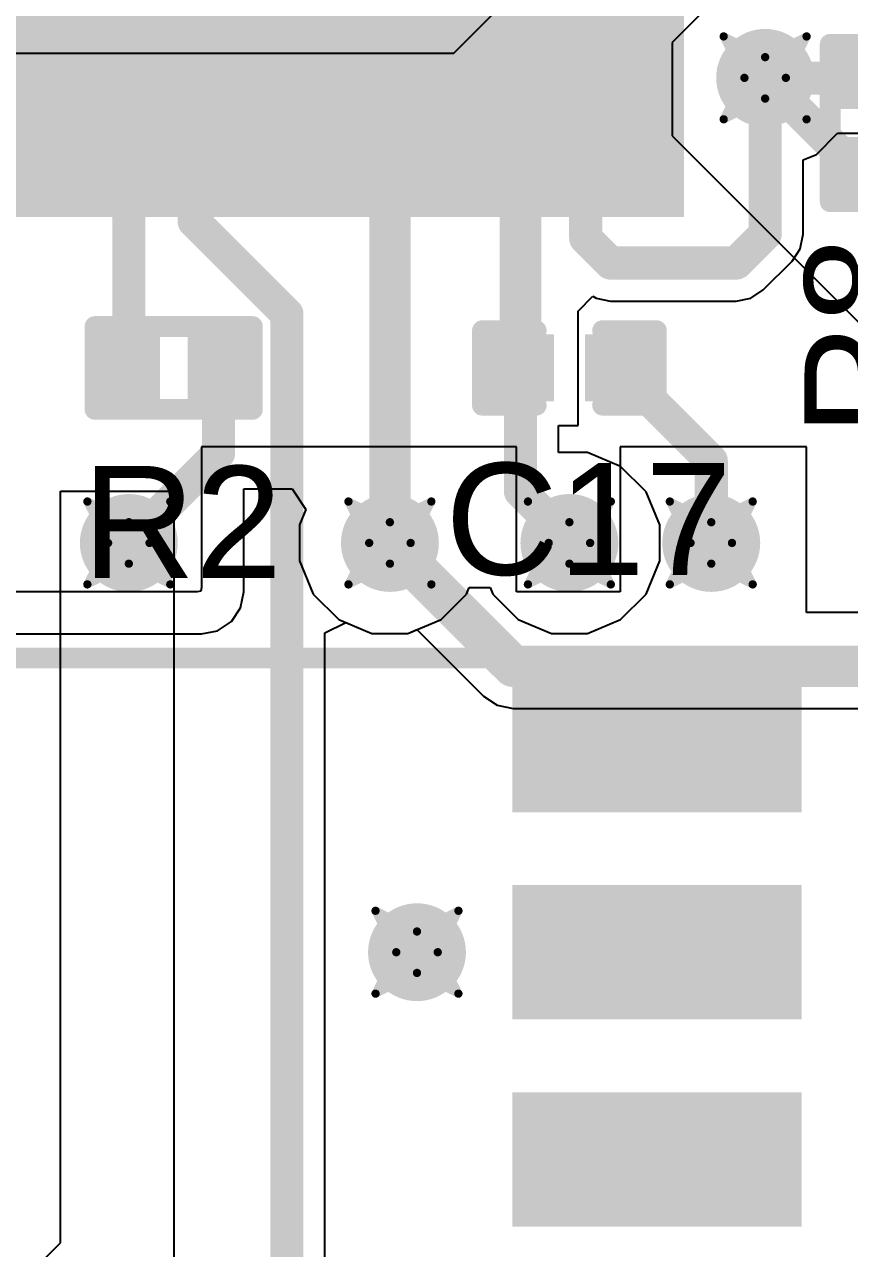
# Model space of a CAD drawing. Header units: inches. Extents: x -6 to 328, y -12 to 81.
# Drawn here: x 17.56 to 22.62, y 1.31 to 8.81 of the extents above; entities that cross this region are included whole.
import ezdxf

# ---------------------------------------------------------------- set-up
doc = ezdxf.new("R2010")
doc.units = ezdxf.units.IN
for name, color, linetype in [('Bottom Layer', 5, 'Continuous'), ('Drill Drawing', 1, 'Continuous'), ('Top Layer', 1, 'Continuous'), ('Top Overlay', 2, 'Continuous'), ('Top Paste', 8, 'Continuous'), ('Top Solder', 216, 'Continuous'), ('Via Holes', 16, 'Continuous')]:
    doc.layers.add(name, color=color, linetype=linetype)
doc.styles.add('Arial', font='', dxfattribs={"height": 0.2})
doc.styles.get('Arial').set_extended_font_data('Arial')

# ---------------------------------------------------------------- blocks, each defined once
blk = doc.blocks.new('CAT24C256WI_GT3_8')
at = {"layer": 'Top Layer'}
for points in [[(-3.485, 2.215), (-1.915, 2.215), (-1.915, 1.595), (-3.485, 1.595)], [(1.915, 2.215), (3.485, 2.215), (3.485, 1.595), (1.915, 1.595)], [(-3.485, 0.945), (-1.915, 0.945), (-1.915, 0.325), (-3.485, 0.325)], [(1.915, 0.945), (3.485, 0.945), (3.485, 0.325), (1.915, 0.325)], [(-3.485, -0.325), (-1.915, -0.325), (-1.915, -0.945), (-3.485, -0.945)], [(1.915, -0.325), (3.485, -0.325), (3.485, -0.945), (1.915, -0.945)], [(-3.485, -1.595), (-1.915, -1.595), (-1.915, -2.215), (-3.485, -2.215)], [(1.915, -1.595), (3.485, -1.595), (3.485, -2.215), (1.915, -2.215)]]:
    blk.add_hatch(color=1, dxfattribs=at).paths.add_polyline_path(points)
at = {"layer": 'Top Paste'}
for points in [[(-3.485, 2.215), (-1.915, 2.215), (-1.915, 1.595), (-3.485, 1.595)], [(1.915, 2.215), (3.485, 2.215), (3.485, 1.595), (1.915, 1.595)], [(-3.485, 0.945), (-1.915, 0.945), (-1.915, 0.325), (-3.485, 0.325)], [(1.915, 0.945), (3.485, 0.945), (3.485, 0.325), (1.915, 0.325)], [(-3.485, -0.325), (-1.915, -0.325), (-1.915, -0.945), (-3.485, -0.945)], [(1.915, -0.325), (3.485, -0.325), (3.485, -0.945), (1.915, -0.945)], [(-3.485, -1.595), (-1.915, -1.595), (-1.915, -2.215), (-3.485, -2.215)], [(1.915, -1.595), (3.485, -1.595), (3.485, -2.215), (1.915, -2.215)]]:
    blk.add_hatch(color=8, dxfattribs=at).paths.add_polyline_path(points)
at = {"layer": 'Top Solder'}
for points in [[(-3.5866, 2.3166), (-1.8134, 2.3166), (-1.8134, 1.4934), (-3.5866, 1.4934)], [(1.8134, 2.3166), (3.5866, 2.3166), (3.5866, 1.4934), (1.8134, 1.4934)], [(-3.5866, 1.0466), (-1.8134, 1.0466), (-1.8134, 0.2234), (-3.5866, 0.2234)], [(1.8134, 1.0466), (3.5866, 1.0466), (3.5866, 0.2234), (1.8134, 0.2234)], [(-3.5866, -0.2234), (-1.8134, -0.2234), (-1.8134, -1.0466), (-3.5866, -1.0466)], [(1.8134, -0.2234), (3.5866, -0.2234), (3.5866, -1.0466), (1.8134, -1.0466)], [(-3.5866, -1.4934), (-1.8134, -1.4934), (-1.8134, -2.3166), (-3.5866, -2.3166)], [(1.8134, -1.4934), (3.5866, -1.4934), (3.5866, -2.3166), (1.8134, -2.3166)]]:
    blk.add_hatch(color=216, dxfattribs=at).paths.add_polyline_path(points)
at = {"layer": 'Top Overlay'}
for points in [[(-2.794, 2.54, 0.2, 0.2, 1), (-2.9972, 2.54, 0.2, 0.2, 1)], [(-3.0472, 2.54, 0.1, 0.1, 1), (-2.9472, 2.54, 0.1, 0.1, 1)], [(-2.844, 2.54, 0.1, 0.1, 1), (-2.744, 2.54, 0.1, 0.1, 1)], [(-1.9114, 2.4384, 0.0635, 0.0635, 1), (-1.8478, 2.4384, 0.0635, 0.0635, 1)], [(1.8224, 2.4384, 0.0635, 0.0635, 1), (1.886, 2.4384, 0.0635, 0.0635, 1)], [(-1.9114, -2.4384, 0.0635, 0.0635, 1), (-1.8478, -2.4384, 0.0635, 0.0635, 1)], [(1.8224, -2.4384, 0.0635, 0.0635, 1), (1.886, -2.4384, 0.0635, 0.0635, 1)]]:
    blk.add_lwpolyline(points, format="xyseb", close=True, dxfattribs=at)
for points in [[(1.8542, 2.4384, 0.127, 0.127, 0), (-1.8796, 2.4384, 0.127, 0.127, 0)], [(1.8542, -2.4384, 0.127, 0.127, 0), (-1.8796, -2.4384, 0.127, 0.127, 0)]]:
    blk.add_lwpolyline(points, format="xyseb", dxfattribs=at)
blk = doc.blocks.new('LAN9255_ZMX019_9')
at = {"layer": 'Top Layer'}
for points in [[(6.95, 6.3), (8.45, 6.3), (8.45, 6.1), (6.95, 6.1)], [(6.95, 5.9), (8.45, 5.9), (8.45, 5.7), (6.95, 5.7)], [(6.95, 5.5), (8.45, 5.5), (8.45, 5.3), (6.95, 5.3)], [(6.95, 5.1), (8.45, 5.1), (8.45, 4.9), (6.95, 4.9)], [(6.95, 4.7), (8.45, 4.7), (8.45, 4.5), (6.95, 4.5)], [(6.95, 4.3), (8.45, 4.3), (8.45, 4.1), (6.95, 4.1)], [(6.95, 3.9), (8.45, 3.9), (8.45, 3.7), (6.95, 3.7)], [(6.95, 3.5), (8.45, 3.5), (8.45, 3.3), (6.95, 3.3)], [(6.95, 3.1), (8.45, 3.1), (8.45, 2.9), (6.95, 2.9)], [(6.95, 2.7), (8.45, 2.7), (8.45, 2.5), (6.95, 2.5)]]:
    blk.add_hatch(color=1, dxfattribs=at).paths.add_polyline_path(points)
at = {"layer": 'Top Paste'}
for points in [[(6.95, 6.3), (8.45, 6.3), (8.45, 6.1), (6.95, 6.1)], [(6.95, 5.9), (8.45, 5.9), (8.45, 5.7), (6.95, 5.7)], [(6.95, 5.5), (8.45, 5.5), (8.45, 5.3), (6.95, 5.3)], [(6.95, 5.1), (8.45, 5.1), (8.45, 4.9), (6.95, 4.9)], [(6.95, 4.7), (8.45, 4.7), (8.45, 4.5), (6.95, 4.5)], [(6.95, 4.3), (8.45, 4.3), (8.45, 4.1), (6.95, 4.1)], [(6.95, 3.9), (8.45, 3.9), (8.45, 3.7), (6.95, 3.7)], [(6.95, 3.5), (8.45, 3.5), (8.45, 3.3), (6.95, 3.3)], [(6.95, 3.1), (8.45, 3.1), (8.45, 2.9), (6.95, 2.9)], [(6.95, 2.7), (8.45, 2.7), (8.45, 2.5), (6.95, 2.5)]]:
    blk.add_hatch(color=8, dxfattribs=at).paths.add_polyline_path(points)
at = {"layer": 'Top Solder'}
for points in [[(6.8484, 6.4016), (8.5516, 6.4016), (8.5516, 5.9984), (6.8484, 5.9984)], [(6.8484, 6.0016), (8.5516, 6.0016), (8.5516, 5.5984), (6.8484, 5.5984)], [(6.8484, 5.6016), (8.5516, 5.6016), (8.5516, 5.1984), (6.8484, 5.1984)], [(6.8484, 5.2016), (8.5516, 5.2016), (8.5516, 4.7984), (6.8484, 4.7984)], [(6.8484, 4.8016), (8.5516, 4.8016), (8.5516, 4.3984), (6.8484, 4.3984)], [(6.8484, 4.4016), (8.5516, 4.4016), (8.5516, 3.9984), (6.8484, 3.9984)], [(6.8484, 4.0016), (8.5516, 4.0016), (8.5516, 3.5984), (6.8484, 3.5984)], [(6.8484, 3.6016), (8.5516, 3.6016), (8.5516, 3.1984), (6.8484, 3.1984)], [(6.8484, 3.2016), (8.5516, 3.2016), (8.5516, 2.7984), (6.8484, 2.7984)], [(6.8484, 2.8016), (8.5516, 2.8016), (8.5516, 2.3984), (6.8484, 2.3984)], [(6.8484, 2.4016), (8.5516, 2.4016), (8.5516, 1.9984), (6.8484, 1.9984)]]:
    blk.add_hatch(color=216, dxfattribs=at).paths.add_polyline_path(points)
blk = doc.blocks.new('R___0201_25')
at = {"layer": 'Top Layer'}
for points in [[(-0.41, 0.185), (-0.14, 0.185), (-0.14, -0.185), (-0.41, -0.185)], [(0.14, 0.185), (0.41, 0.185), (0.41, -0.185), (0.14, -0.185)]]:
    blk.add_hatch(color=1, dxfattribs=at).paths.add_polyline_path(points)
at = {"layer": 'Top Paste'}
for points in [[(-0.41, 0.185), (-0.14, 0.185), (-0.14, -0.185), (-0.41, -0.185)], [(0.14, 0.185), (0.41, 0.185), (0.41, -0.185), (0.14, -0.185)]]:
    blk.add_hatch(color=8, dxfattribs=at).paths.add_polyline_path(points)
at = {"layer": 'Top Solder'}
for points in [[(-0.465, 0.24), (-0.085, 0.24), (-0.085, -0.24), (-0.465, -0.24)], [(0.085, 0.24), (0.465, 0.24), (0.465, -0.24), (0.085, -0.24)]]:
    blk.add_hatch(color=216, dxfattribs=at).paths.add_polyline_path(points)
at = {"layer": 'Top Overlay'}
for points in [[(0.4826, 0.254, 0.127, 0.127, 0), (-0.4826, 0.254, 0.127, 0.127, 0)], [(-0.4826, -0.254, 0.127, 0.127, 0), (-0.4826, 0.254, 0.127, 0.127, 0)], [(0.4826, -0.254, 0.127, 0.127, 0), (0.4826, 0.254, 0.127, 0.127, 0)], [(0.4826, -0.254, 0.127, 0.127, 0), (-0.4826, -0.254, 0.127, 0.127, 0)]]:
    blk.add_lwpolyline(points, format="xyseb", dxfattribs=at)
for points in [[(-0.5143, 0.254, 0.0635, 0.0635, 1), (-0.4508, 0.254, 0.0635, 0.0635, 1)], [(-0.5143, 0.254, 0.0635, 0.0635, 1), (-0.4508, 0.254, 0.0635, 0.0635, 1)], [(0.4508, 0.254, 0.0635, 0.0635, 1), (0.5143, 0.254, 0.0635, 0.0635, 1)], [(0.4508, 0.254, 0.0635, 0.0635, 1), (0.5143, 0.254, 0.0635, 0.0635, 1)], [(-0.5143, -0.254, 0.0635, 0.0635, 1), (-0.4508, -0.254, 0.0635, 0.0635, 1)], [(-0.5143, -0.254, 0.0635, 0.0635, 1), (-0.4508, -0.254, 0.0635, 0.0635, 1)], [(0.4508, -0.254, 0.0635, 0.0635, 1), (0.5143, -0.254, 0.0635, 0.0635, 1)], [(0.4508, -0.254, 0.0635, 0.0635, 1), (0.5143, -0.254, 0.0635, 0.0635, 1)]]:
    blk.add_lwpolyline(points, format="xyseb", close=True, dxfattribs=at)
blk = doc.blocks.new('R___0201_31')
at = {"layer": 'Top Layer'}
for points in [[(-0.41, 0.185), (-0.14, 0.185), (-0.14, -0.185), (-0.41, -0.185)], [(0.14, 0.185), (0.41, 0.185), (0.41, -0.185), (0.14, -0.185)]]:
    blk.add_hatch(color=1, dxfattribs=at).paths.add_polyline_path(points)
at = {"layer": 'Top Paste'}
for points in [[(-0.41, 0.185), (-0.14, 0.185), (-0.14, -0.185), (-0.41, -0.185)], [(0.14, 0.185), (0.41, 0.185), (0.41, -0.185), (0.14, -0.185)]]:
    blk.add_hatch(color=8, dxfattribs=at).paths.add_polyline_path(points)
at = {"layer": 'Top Solder'}
for points in [[(-0.465, 0.24), (-0.085, 0.24), (-0.085, -0.24), (-0.465, -0.24)], [(0.085, 0.24), (0.465, 0.24), (0.465, -0.24), (0.085, -0.24)]]:
    blk.add_hatch(color=216, dxfattribs=at).paths.add_polyline_path(points)
at = {"layer": 'Top Overlay'}
for points in [[(-0.4826, -0.254, 0.127, 0.127, 0), (-0.4826, 0.254, 0.127, 0.127, 0)], [(-0.4826, 0.254, 0.127, 0.127, 0), (0.4826, 0.254, 0.127, 0.127, 0)], [(0.4826, -0.254, 0.127, 0.127, 0), (0.4826, 0.254, 0.127, 0.127, 0)], [(-0.4826, -0.254, 0.127, 0.127, 0), (0.4826, -0.254, 0.127, 0.127, 0)]]:
    blk.add_lwpolyline(points, format="xyseb", dxfattribs=at)
for points in [[(-0.5143, 0.254, 0.0635, 0.0635, 1), (-0.4508, 0.254, 0.0635, 0.0635, 1)], [(-0.5143, 0.254, 0.0635, 0.0635, 1), (-0.4508, 0.254, 0.0635, 0.0635, 1)], [(0.4508, 0.254, 0.0635, 0.0635, 1), (0.5143, 0.254, 0.0635, 0.0635, 1)], [(0.4508, 0.254, 0.0635, 0.0635, 1), (0.5143, 0.254, 0.0635, 0.0635, 1)], [(-0.5143, -0.254, 0.0635, 0.0635, 1), (-0.4508, -0.254, 0.0635, 0.0635, 1)], [(-0.5143, -0.254, 0.0635, 0.0635, 1), (-0.4508, -0.254, 0.0635, 0.0635, 1)], [(0.4508, -0.254, 0.0635, 0.0635, 1), (0.5143, -0.254, 0.0635, 0.0635, 1)], [(0.4508, -0.254, 0.0635, 0.0635, 1), (0.5143, -0.254, 0.0635, 0.0635, 1)]]:
    blk.add_lwpolyline(points, format="xyseb", close=True, dxfattribs=at)
blk = doc.blocks.new('CAP_0201_65')
at = {"layer": 'Top Layer'}
for points in [[(-0.45, 0.15), (-0.15, 0.15), (-0.15, -0.15), (-0.45, -0.15)], [(0.15, 0.15), (0.45, 0.15), (0.45, -0.15), (0.15, -0.15)]]:
    blk.add_hatch(color=1, dxfattribs=at).paths.add_polyline_path(points)
at = {"layer": 'Top Paste'}
for points in [[(-0.45, 0.15), (-0.15, 0.15), (-0.15, -0.15), (-0.45, -0.15)], [(0.15, 0.15), (0.45, 0.15), (0.45, -0.15), (0.15, -0.15)]]:
    blk.add_hatch(color=8, dxfattribs=at).paths.add_polyline_path(points)
at = {"layer": 'Top Solder'}
for points in [[(-0.505, 0.205), (-0.095, 0.205), (-0.095, -0.205), (-0.505, -0.205)], [(0.095, 0.205), (0.505, 0.205), (0.505, -0.205), (0.095, -0.205)]]:
    blk.add_hatch(color=216, dxfattribs=at).paths.add_polyline_path(points)
at = {"layer": 'Top Overlay'}
for points in [[(-0.5334, 0.2286, 0.127, 0.127, 0), (-0.2032, 0.2286, 0.127, 0.127, 0)], [(-0.5334, -0.2286, 0.127, 0.127, 0), (-0.5334, 0.2286, 0.127, 0.127, 0)], [(0.2032, 0.2286, 0.127, 0.127, 0), (0.5334, 0.2286, 0.127, 0.127, 0)], [(0.5334, -0.2286, 0.127, 0.127, 0), (0.5334, 0.2286, 0.127, 0.127, 0)], [(-0.5334, -0.2286, 0.127, 0.127, 0), (-0.2032, -0.2286, 0.127, 0.127, 0)], [(0.2032, -0.2286, 0.127, 0.127, 0), (0.5334, -0.2286, 0.127, 0.127, 0)]]:
    blk.add_lwpolyline(points, format="xyseb", dxfattribs=at)
for points in [[(-0.5651, 0.2286, 0.0635, 0.0635, 1), (-0.5016, 0.2286, 0.0635, 0.0635, 1)], [(-0.5651, 0.2286, 0.0635, 0.0635, 1), (-0.5016, 0.2286, 0.0635, 0.0635, 1)], [(-0.2349, 0.2286, 0.0635, 0.0635, 1), (-0.1714, 0.2286, 0.0635, 0.0635, 1)], [(0.1714, 0.2286, 0.0635, 0.0635, 1), (0.2349, 0.2286, 0.0635, 0.0635, 1)], [(0.5016, 0.2286, 0.0635, 0.0635, 1), (0.5651, 0.2286, 0.0635, 0.0635, 1)], [(0.5016, 0.2286, 0.0635, 0.0635, 1), (0.5651, 0.2286, 0.0635, 0.0635, 1)], [(-0.5651, -0.2286, 0.0635, 0.0635, 1), (-0.5016, -0.2286, 0.0635, 0.0635, 1)], [(-0.5651, -0.2286, 0.0635, 0.0635, 1), (-0.5016, -0.2286, 0.0635, 0.0635, 1)], [(-0.2349, -0.2286, 0.0635, 0.0635, 1), (-0.1714, -0.2286, 0.0635, 0.0635, 1)], [(0.1714, -0.2286, 0.0635, 0.0635, 1), (0.2349, -0.2286, 0.0635, 0.0635, 1)], [(0.5016, -0.2286, 0.0635, 0.0635, 1), (0.5651, -0.2286, 0.0635, 0.0635, 1)], [(0.5016, -0.2286, 0.0635, 0.0635, 1), (0.5651, -0.2286, 0.0635, 0.0635, 1)]]:
    blk.add_lwpolyline(points, format="xyseb", close=True, dxfattribs=at)

msp = doc.modelspace()

# ---------------------------------------------------------------- hatches: boundary and pattern name
at = {"layer": 'Bottom Layer'}
h = msp.add_hatch(color=5, dxfattribs=at)
edge = h.paths.add_edge_path()
edge.add_arc((22.098, 8.4836), 0.3, 0, 360)
h = msp.add_hatch(color=5, dxfattribs=at)
edge = h.paths.add_edge_path()
edge.add_arc((18.1984, 5.6328), 0.3, 0, 360)
h = msp.add_hatch(color=5, dxfattribs=at)
edge = h.paths.add_edge_path()
edge.add_arc((19.7984, 5.6328), 0.3, 0, 360)
h = msp.add_hatch(color=5, dxfattribs=at)
edge = h.paths.add_edge_path()
edge.add_arc((20.8984, 5.6328), 0.3, 0, 360)
h = msp.add_hatch(color=5, dxfattribs=at)
edge = h.paths.add_edge_path()
edge.add_arc((21.7678, 5.6328), 0.3, 0, 360)
h = msp.add_hatch(color=5, dxfattribs=at)
edge = h.paths.add_edge_path()
edge.add_arc((19.9644, 3.1242), 0.3, 0, 360)
at = {"layer": 'Top Layer'}
h = msp.add_hatch(color=1, dxfattribs=at)
edge = h.paths.add_edge_path()
edge.add_arc((22.098, 8.4836), 0.3, 0, 360)
h = msp.add_hatch(color=1, dxfattribs=at)
edge = h.paths.add_edge_path()
edge.add_arc((18.1984, 5.6328), 0.3, 0, 360)
h = msp.add_hatch(color=1, dxfattribs=at)
edge = h.paths.add_edge_path()
edge.add_arc((19.7984, 5.6328), 0.3, 0, 360)
h = msp.add_hatch(color=1, dxfattribs=at)
edge = h.paths.add_edge_path()
edge.add_arc((20.8984, 5.6328), 0.3, 0, 360)
h = msp.add_hatch(color=1, dxfattribs=at)
edge = h.paths.add_edge_path()
edge.add_arc((21.7678, 5.6328), 0.3, 0, 360)
h = msp.add_hatch(color=1, dxfattribs=at)
edge = h.paths.add_edge_path()
edge.add_arc((19.9644, 3.1242), 0.3, 0, 360)
at = {"layer": 'Via Holes'}
h = msp.add_hatch(color=7, dxfattribs=at)
edge = h.paths.add_edge_path()
edge.add_arc((22.098, 8.4836), 0.15, 0, 360)
h = msp.add_hatch(color=7, dxfattribs=at)
edge = h.paths.add_edge_path()
edge.add_arc((18.1984, 5.6328), 0.15, 0, 360)
h = msp.add_hatch(color=7, dxfattribs=at)
edge = h.paths.add_edge_path()
edge.add_arc((19.7984, 5.6328), 0.15, 0, 360)
h = msp.add_hatch(color=7, dxfattribs=at)
edge = h.paths.add_edge_path()
edge.add_arc((20.8984, 5.6328), 0.15, 0, 360)
h = msp.add_hatch(color=7, dxfattribs=at)
edge = h.paths.add_edge_path()
edge.add_arc((21.7678, 5.6328), 0.15, 0, 360)
h = msp.add_hatch(color=7, dxfattribs=at)
edge = h.paths.add_edge_path()
edge.add_arc((19.9644, 3.1242), 0.15, 0, 360)

# ---------------------------------------------------------------- linework, layer by layer
at = {"layer": 'Bottom Layer'}
for p, q in [((20.1901, 8.636), (21.3331, 9.779)), ((21.8694, 9.0424), (21.528, 8.701)), ((5.9944, 8.636), (20.1901, 8.636)), ((21.528, 8.701), (21.528, 8.128)), ((21.528, 8.128), (22.7218, 6.9342)), ((20.574, 6.223), (18.6436, 6.223)), ((18.6436, 6.223), (18.6436, 5.3595)), ((20.574, 5.334), (20.574, 6.223)), ((22.352, 6.223), (21.209, 6.223)), ((21.209, 6.223), (21.209, 5.334)), ((22.352, 5.207), (22.352, 6.223)), ((18.9026, 5.334), (18.9026, 5.964)), ((18.9026, 5.964), (19.1985, 5.964)), ((19.1985, 5.964), (19.2833, 5.837)), ((19.2833, 5.837), (19.2444, 5.743)), ((19.2444, 5.743), (19.2444, 5.5226)), ((19.2444, 5.5226), (19.3287, 5.319)), ((18.6181, 5.334), (15.5449, 5.334)), ((18.6394, 5.3382), (18.6181, 5.334)), ((18.6436, 5.3595), (18.6394, 5.3382)), ((18.8829, 5.2349), (18.9026, 5.334)), ((21.209, 5.334), (20.574, 5.334)), ((19.3287, 5.319), (19.4846, 5.1631)), ((18.8267, 5.1509), (18.8829, 5.2349)), ((29.72, 5.207), (22.352, 5.207)), ((18.7427, 5.0947), (18.8267, 5.1509)), ((19.4846, 5.1631), (19.6882, 5.0788)), ((15.5194, 5.075), (18.6436, 5.075)), ((18.6436, 5.075), (18.7427, 5.0947)), ((19.6882, 5.0788), (19.9086, 5.0788)), ((19.9086, 5.0788), (19.9634, 5.1015)), ((19.9634, 5.1015), (20.3713, 4.6937)), ((20.3713, 4.6937), (20.4553, 4.6375)), ((20.4553, 4.6375), (20.5544, 4.6178)), ((20.5544, 4.6178), (23.6772, 4.6178))]:
    msp.add_line(p, q, dxfattribs=at)
for points in [[(22.098, 8.4836, 0.2032, 0.2032, 0), (23.2168, 7.3648, 0.2032, 0.2032, 0)], [(19.7984, 5.6328, 0.254, 0.254, 0), (20.5544, 4.8768, 0.254, 0.254, 0)], [(20.5544, 4.8768, 0.254, 0.254, 0), (29.7561, 4.8768, 0.254, 0.254, 0)]]:
    msp.add_lwpolyline(points, format="xyseb", dxfattribs=at)
for points in [[(22.0472, 8.4836, 0.1016, 0.1016, 1), (22.1488, 8.4836, 0.1016, 0.1016, 1)], [(19.7349, 5.6328, 0.127, 0.127, 1), (19.8619, 5.6328, 0.127, 0.127, 1)], [(20.4909, 4.8768, 0.127, 0.127, 1), (20.6179, 4.8768, 0.127, 0.127, 1)], [(20.4909, 4.8768, 0.127, 0.127, 1), (20.6179, 4.8768, 0.127, 0.127, 1)]]:
    msp.add_lwpolyline(points, format="xyseb", close=True, dxfattribs=at)
at = {"layer": 'Drill Drawing'}
for points in [[(21.844, 8.7376, 0.0508, 0.0508, 0), (22.098, 8.6106, 0.0508, 0.0508, 0)], [(21.844, 8.7376, 0.0508, 0.0508, 0), (21.971, 8.4836, 0.0508, 0.0508, 0)], [(22.098, 8.6106, 0.0508, 0.0508, 0), (22.352, 8.7376, 0.0508, 0.0508, 0)], [(22.225, 8.4836, 0.0508, 0.0508, 0), (22.352, 8.7376, 0.0508, 0.0508, 0)], [(21.844, 8.2296, 0.0508, 0.0508, 0), (21.971, 8.4836, 0.0508, 0.0508, 0)], [(22.225, 8.4836, 0.0508, 0.0508, 0), (22.352, 8.2296, 0.0508, 0.0508, 0)], [(21.844, 8.2296, 0.0508, 0.0508, 0), (22.098, 8.3566, 0.0508, 0.0508, 0)], [(22.098, 8.3566, 0.0508, 0.0508, 0), (22.352, 8.2296, 0.0508, 0.0508, 0)], [(17.9444, 5.8868, 0.0508, 0.0508, 0), (18.1984, 5.7598, 0.0508, 0.0508, 0)], [(17.9444, 5.8868, 0.0508, 0.0508, 0), (18.0714, 5.6328, 0.0508, 0.0508, 0)], [(18.1984, 5.7598, 0.0508, 0.0508, 0), (18.4524, 5.8868, 0.0508, 0.0508, 0)], [(18.3254, 5.6328, 0.0508, 0.0508, 0), (18.4524, 5.8868, 0.0508, 0.0508, 0)], [(19.5444, 5.8868, 0.0508, 0.0508, 0), (19.7984, 5.7598, 0.0508, 0.0508, 0)], [(19.5444, 5.8868, 0.0508, 0.0508, 0), (19.6714, 5.6328, 0.0508, 0.0508, 0)], [(19.7984, 5.7598, 0.0508, 0.0508, 0), (20.0524, 5.8868, 0.0508, 0.0508, 0)], [(19.9254, 5.6328, 0.0508, 0.0508, 0), (20.0524, 5.8868, 0.0508, 0.0508, 0)], [(20.6444, 5.8868, 0.0508, 0.0508, 0), (20.8984, 5.7598, 0.0508, 0.0508, 0)], [(20.6444, 5.8868, 0.0508, 0.0508, 0), (20.7714, 5.6328, 0.0508, 0.0508, 0)], [(20.8984, 5.7598, 0.0508, 0.0508, 0), (21.1524, 5.8868, 0.0508, 0.0508, 0)], [(21.0254, 5.6328, 0.0508, 0.0508, 0), (21.1524, 5.8868, 0.0508, 0.0508, 0)], [(21.5138, 5.8868, 0.0508, 0.0508, 0), (21.7678, 5.7598, 0.0508, 0.0508, 0)], [(21.5138, 5.8868, 0.0508, 0.0508, 0), (21.6408, 5.6328, 0.0508, 0.0508, 0)], [(21.7678, 5.7598, 0.0508, 0.0508, 0), (22.0218, 5.8868, 0.0508, 0.0508, 0)], [(21.8948, 5.6328, 0.0508, 0.0508, 0), (22.0218, 5.8868, 0.0508, 0.0508, 0)], [(17.9444, 5.3788, 0.0508, 0.0508, 0), (18.0714, 5.6328, 0.0508, 0.0508, 0)], [(18.3254, 5.6328, 0.0508, 0.0508, 0), (18.4524, 5.3788, 0.0508, 0.0508, 0)], [(19.5444, 5.3788, 0.0508, 0.0508, 0), (19.6714, 5.6328, 0.0508, 0.0508, 0)], [(19.9254, 5.6328, 0.0508, 0.0508, 0), (20.0524, 5.3788, 0.0508, 0.0508, 0)], [(20.6444, 5.3788, 0.0508, 0.0508, 0), (20.7714, 5.6328, 0.0508, 0.0508, 0)], [(21.0254, 5.6328, 0.0508, 0.0508, 0), (21.1524, 5.3788, 0.0508, 0.0508, 0)], [(21.5138, 5.3788, 0.0508, 0.0508, 0), (21.6408, 5.6328, 0.0508, 0.0508, 0)], [(21.8948, 5.6328, 0.0508, 0.0508, 0), (22.0218, 5.3788, 0.0508, 0.0508, 0)], [(17.9444, 5.3788, 0.0508, 0.0508, 0), (18.1984, 5.5058, 0.0508, 0.0508, 0)], [(18.1984, 5.5058, 0.0508, 0.0508, 0), (18.4524, 5.3788, 0.0508, 0.0508, 0)], [(19.5444, 5.3788, 0.0508, 0.0508, 0), (19.7984, 5.5058, 0.0508, 0.0508, 0)], [(19.7984, 5.5058, 0.0508, 0.0508, 0), (20.0524, 5.3788, 0.0508, 0.0508, 0)], [(20.6444, 5.3788, 0.0508, 0.0508, 0), (20.8984, 5.5058, 0.0508, 0.0508, 0)], [(20.8984, 5.5058, 0.0508, 0.0508, 0), (21.1524, 5.3788, 0.0508, 0.0508, 0)], [(21.5138, 5.3788, 0.0508, 0.0508, 0), (21.7678, 5.5058, 0.0508, 0.0508, 0)], [(21.7678, 5.5058, 0.0508, 0.0508, 0), (22.0218, 5.3788, 0.0508, 0.0508, 0)], [(19.7104, 3.3782, 0.0508, 0.0508, 0), (19.9644, 3.2512, 0.0508, 0.0508, 0)], [(19.7104, 3.3782, 0.0508, 0.0508, 0), (19.8374, 3.1242, 0.0508, 0.0508, 0)], [(19.9644, 3.2512, 0.0508, 0.0508, 0), (20.2184, 3.3782, 0.0508, 0.0508, 0)], [(20.0914, 3.1242, 0.0508, 0.0508, 0), (20.2184, 3.3782, 0.0508, 0.0508, 0)], [(19.7104, 2.8702, 0.0508, 0.0508, 0), (19.8374, 3.1242, 0.0508, 0.0508, 0)], [(20.0914, 3.1242, 0.0508, 0.0508, 0), (20.2184, 2.8702, 0.0508, 0.0508, 0)], [(19.7104, 2.8702, 0.0508, 0.0508, 0), (19.9644, 2.9972, 0.0508, 0.0508, 0)], [(19.9644, 2.9972, 0.0508, 0.0508, 0), (20.2184, 2.8702, 0.0508, 0.0508, 0)]]:
    msp.add_lwpolyline(points, format="xyseb", dxfattribs=at)
for points in [[(21.8313, 8.7376, 0.0254, 0.0254, 1), (21.8567, 8.7376, 0.0254, 0.0254, 1)], [(21.8313, 8.7376, 0.0254, 0.0254, 1), (21.8567, 8.7376, 0.0254, 0.0254, 1)], [(22.3393, 8.7376, 0.0254, 0.0254, 1), (22.3647, 8.7376, 0.0254, 0.0254, 1)], [(22.3393, 8.7376, 0.0254, 0.0254, 1), (22.3647, 8.7376, 0.0254, 0.0254, 1)], [(22.0853, 8.6106, 0.0254, 0.0254, 1), (22.1107, 8.6106, 0.0254, 0.0254, 1)], [(22.0853, 8.6106, 0.0254, 0.0254, 1), (22.1107, 8.6106, 0.0254, 0.0254, 1)], [(21.9583, 8.4836, 0.0254, 0.0254, 1), (21.9837, 8.4836, 0.0254, 0.0254, 1)], [(21.9583, 8.4836, 0.0254, 0.0254, 1), (21.9837, 8.4836, 0.0254, 0.0254, 1)], [(22.2123, 8.4836, 0.0254, 0.0254, 1), (22.2377, 8.4836, 0.0254, 0.0254, 1)], [(22.2123, 8.4836, 0.0254, 0.0254, 1), (22.2377, 8.4836, 0.0254, 0.0254, 1)], [(22.0853, 8.3566, 0.0254, 0.0254, 1), (22.1107, 8.3566, 0.0254, 0.0254, 1)], [(22.0853, 8.3566, 0.0254, 0.0254, 1), (22.1107, 8.3566, 0.0254, 0.0254, 1)], [(21.8313, 8.2296, 0.0254, 0.0254, 1), (21.8567, 8.2296, 0.0254, 0.0254, 1)], [(21.8313, 8.2296, 0.0254, 0.0254, 1), (21.8567, 8.2296, 0.0254, 0.0254, 1)], [(22.3393, 8.2296, 0.0254, 0.0254, 1), (22.3647, 8.2296, 0.0254, 0.0254, 1)], [(22.3393, 8.2296, 0.0254, 0.0254, 1), (22.3647, 8.2296, 0.0254, 0.0254, 1)], [(17.9317, 5.8868, 0.0254, 0.0254, 1), (17.9571, 5.8868, 0.0254, 0.0254, 1)], [(17.9317, 5.8868, 0.0254, 0.0254, 1), (17.9571, 5.8868, 0.0254, 0.0254, 1)], [(18.4397, 5.8868, 0.0254, 0.0254, 1), (18.4651, 5.8868, 0.0254, 0.0254, 1)], [(18.4397, 5.8868, 0.0254, 0.0254, 1), (18.4651, 5.8868, 0.0254, 0.0254, 1)], [(19.5317, 5.8868, 0.0254, 0.0254, 1), (19.5571, 5.8868, 0.0254, 0.0254, 1)], [(19.5317, 5.8868, 0.0254, 0.0254, 1), (19.5571, 5.8868, 0.0254, 0.0254, 1)], [(20.0397, 5.8868, 0.0254, 0.0254, 1), (20.0651, 5.8868, 0.0254, 0.0254, 1)], [(20.0397, 5.8868, 0.0254, 0.0254, 1), (20.0651, 5.8868, 0.0254, 0.0254, 1)], [(20.6317, 5.8868, 0.0254, 0.0254, 1), (20.6571, 5.8868, 0.0254, 0.0254, 1)], [(20.6317, 5.8868, 0.0254, 0.0254, 1), (20.6571, 5.8868, 0.0254, 0.0254, 1)], [(21.1397, 5.8868, 0.0254, 0.0254, 1), (21.1651, 5.8868, 0.0254, 0.0254, 1)], [(21.1397, 5.8868, 0.0254, 0.0254, 1), (21.1651, 5.8868, 0.0254, 0.0254, 1)], [(21.5011, 5.8868, 0.0254, 0.0254, 1), (21.5265, 5.8868, 0.0254, 0.0254, 1)], [(21.5011, 5.8868, 0.0254, 0.0254, 1), (21.5265, 5.8868, 0.0254, 0.0254, 1)], [(22.0091, 5.8868, 0.0254, 0.0254, 1), (22.0345, 5.8868, 0.0254, 0.0254, 1)], [(22.0091, 5.8868, 0.0254, 0.0254, 1), (22.0345, 5.8868, 0.0254, 0.0254, 1)], [(18.1857, 5.7598, 0.0254, 0.0254, 1), (18.2111, 5.7598, 0.0254, 0.0254, 1)], [(18.1857, 5.7598, 0.0254, 0.0254, 1), (18.2111, 5.7598, 0.0254, 0.0254, 1)], [(19.7857, 5.7598, 0.0254, 0.0254, 1), (19.8111, 5.7598, 0.0254, 0.0254, 1)], [(19.7857, 5.7598, 0.0254, 0.0254, 1), (19.8111, 5.7598, 0.0254, 0.0254, 1)], [(20.8857, 5.7598, 0.0254, 0.0254, 1), (20.9111, 5.7598, 0.0254, 0.0254, 1)], [(20.8857, 5.7598, 0.0254, 0.0254, 1), (20.9111, 5.7598, 0.0254, 0.0254, 1)], [(21.7551, 5.7598, 0.0254, 0.0254, 1), (21.7805, 5.7598, 0.0254, 0.0254, 1)], [(21.7551, 5.7598, 0.0254, 0.0254, 1), (21.7805, 5.7598, 0.0254, 0.0254, 1)], [(18.0587, 5.6328, 0.0254, 0.0254, 1), (18.0841, 5.6328, 0.0254, 0.0254, 1)], [(18.0587, 5.6328, 0.0254, 0.0254, 1), (18.0841, 5.6328, 0.0254, 0.0254, 1)], [(18.3127, 5.6328, 0.0254, 0.0254, 1), (18.3381, 5.6328, 0.0254, 0.0254, 1)], [(18.3127, 5.6328, 0.0254, 0.0254, 1), (18.3381, 5.6328, 0.0254, 0.0254, 1)], [(19.6587, 5.6328, 0.0254, 0.0254, 1), (19.6841, 5.6328, 0.0254, 0.0254, 1)], [(19.6587, 5.6328, 0.0254, 0.0254, 1), (19.6841, 5.6328, 0.0254, 0.0254, 1)], [(19.9127, 5.6328, 0.0254, 0.0254, 1), (19.9381, 5.6328, 0.0254, 0.0254, 1)], [(19.9127, 5.6328, 0.0254, 0.0254, 1), (19.9381, 5.6328, 0.0254, 0.0254, 1)], [(20.7587, 5.6328, 0.0254, 0.0254, 1), (20.7841, 5.6328, 0.0254, 0.0254, 1)], [(20.7587, 5.6328, 0.0254, 0.0254, 1), (20.7841, 5.6328, 0.0254, 0.0254, 1)], [(21.0127, 5.6328, 0.0254, 0.0254, 1), (21.0381, 5.6328, 0.0254, 0.0254, 1)], [(21.0127, 5.6328, 0.0254, 0.0254, 1), (21.0381, 5.6328, 0.0254, 0.0254, 1)], [(21.6281, 5.6328, 0.0254, 0.0254, 1), (21.6535, 5.6328, 0.0254, 0.0254, 1)], [(21.6281, 5.6328, 0.0254, 0.0254, 1), (21.6535, 5.6328, 0.0254, 0.0254, 1)], [(21.8821, 5.6328, 0.0254, 0.0254, 1), (21.9075, 5.6328, 0.0254, 0.0254, 1)], [(21.8821, 5.6328, 0.0254, 0.0254, 1), (21.9075, 5.6328, 0.0254, 0.0254, 1)], [(18.1857, 5.5058, 0.0254, 0.0254, 1), (18.2111, 5.5058, 0.0254, 0.0254, 1)], [(18.1857, 5.5058, 0.0254, 0.0254, 1), (18.2111, 5.5058, 0.0254, 0.0254, 1)], [(19.7857, 5.5058, 0.0254, 0.0254, 1), (19.8111, 5.5058, 0.0254, 0.0254, 1)], [(19.7857, 5.5058, 0.0254, 0.0254, 1), (19.8111, 5.5058, 0.0254, 0.0254, 1)], [(20.8857, 5.5058, 0.0254, 0.0254, 1), (20.9111, 5.5058, 0.0254, 0.0254, 1)], [(20.8857, 5.5058, 0.0254, 0.0254, 1), (20.9111, 5.5058, 0.0254, 0.0254, 1)], [(21.7551, 5.5058, 0.0254, 0.0254, 1), (21.7805, 5.5058, 0.0254, 0.0254, 1)], [(21.7551, 5.5058, 0.0254, 0.0254, 1), (21.7805, 5.5058, 0.0254, 0.0254, 1)], [(17.9317, 5.3788, 0.0254, 0.0254, 1), (17.9571, 5.3788, 0.0254, 0.0254, 1)], [(17.9317, 5.3788, 0.0254, 0.0254, 1), (17.9571, 5.3788, 0.0254, 0.0254, 1)], [(18.4397, 5.3788, 0.0254, 0.0254, 1), (18.4651, 5.3788, 0.0254, 0.0254, 1)], [(18.4397, 5.3788, 0.0254, 0.0254, 1), (18.4651, 5.3788, 0.0254, 0.0254, 1)], [(19.5317, 5.3788, 0.0254, 0.0254, 1), (19.5571, 5.3788, 0.0254, 0.0254, 1)], [(19.5317, 5.3788, 0.0254, 0.0254, 1), (19.5571, 5.3788, 0.0254, 0.0254, 1)], [(20.0397, 5.3788, 0.0254, 0.0254, 1), (20.0651, 5.3788, 0.0254, 0.0254, 1)], [(20.0397, 5.3788, 0.0254, 0.0254, 1), (20.0651, 5.3788, 0.0254, 0.0254, 1)], [(20.6317, 5.3788, 0.0254, 0.0254, 1), (20.6571, 5.3788, 0.0254, 0.0254, 1)], [(20.6317, 5.3788, 0.0254, 0.0254, 1), (20.6571, 5.3788, 0.0254, 0.0254, 1)], [(21.1397, 5.3788, 0.0254, 0.0254, 1), (21.1651, 5.3788, 0.0254, 0.0254, 1)], [(21.1397, 5.3788, 0.0254, 0.0254, 1), (21.1651, 5.3788, 0.0254, 0.0254, 1)], [(21.5011, 5.3788, 0.0254, 0.0254, 1), (21.5265, 5.3788, 0.0254, 0.0254, 1)], [(21.5011, 5.3788, 0.0254, 0.0254, 1), (21.5265, 5.3788, 0.0254, 0.0254, 1)], [(22.0091, 5.3788, 0.0254, 0.0254, 1), (22.0345, 5.3788, 0.0254, 0.0254, 1)], [(22.0091, 5.3788, 0.0254, 0.0254, 1), (22.0345, 5.3788, 0.0254, 0.0254, 1)], [(19.6977, 3.3782, 0.0254, 0.0254, 1), (19.7231, 3.3782, 0.0254, 0.0254, 1)], [(19.6977, 3.3782, 0.0254, 0.0254, 1), (19.7231, 3.3782, 0.0254, 0.0254, 1)], [(20.2057, 3.3782, 0.0254, 0.0254, 1), (20.2311, 3.3782, 0.0254, 0.0254, 1)], [(20.2057, 3.3782, 0.0254, 0.0254, 1), (20.2311, 3.3782, 0.0254, 0.0254, 1)], [(19.9517, 3.2512, 0.0254, 0.0254, 1), (19.9771, 3.2512, 0.0254, 0.0254, 1)], [(19.9517, 3.2512, 0.0254, 0.0254, 1), (19.9771, 3.2512, 0.0254, 0.0254, 1)], [(19.8247, 3.1242, 0.0254, 0.0254, 1), (19.8501, 3.1242, 0.0254, 0.0254, 1)], [(19.8247, 3.1242, 0.0254, 0.0254, 1), (19.8501, 3.1242, 0.0254, 0.0254, 1)], [(20.0787, 3.1242, 0.0254, 0.0254, 1), (20.1041, 3.1242, 0.0254, 0.0254, 1)], [(20.0787, 3.1242, 0.0254, 0.0254, 1), (20.1041, 3.1242, 0.0254, 0.0254, 1)], [(19.9517, 2.9972, 0.0254, 0.0254, 1), (19.9771, 2.9972, 0.0254, 0.0254, 1)], [(19.9517, 2.9972, 0.0254, 0.0254, 1), (19.9771, 2.9972, 0.0254, 0.0254, 1)], [(19.6977, 2.8702, 0.0254, 0.0254, 1), (19.7231, 2.8702, 0.0254, 0.0254, 1)], [(19.6977, 2.8702, 0.0254, 0.0254, 1), (19.7231, 2.8702, 0.0254, 0.0254, 1)], [(20.2057, 2.8702, 0.0254, 0.0254, 1), (20.2311, 2.8702, 0.0254, 0.0254, 1)], [(20.2057, 2.8702, 0.0254, 0.0254, 1), (20.2311, 2.8702, 0.0254, 0.0254, 1)]]:
    msp.add_lwpolyline(points, format="xyseb", close=True, dxfattribs=at)
at = {"layer": 'Top Layer'}
for p, q in [((22.4118, 8.0139), (22.5417, 8.1438)), ((22.5417, 8.1438), (23.1388, 8.1438)), ((22.3311, 7.9805), (22.4118, 8.0139)), ((22.3311, 7.5251), (22.3311, 7.9805)), ((22.3133, 7.4359), (22.3311, 7.5251)), ((22.2628, 7.3602), (22.3133, 7.4359)), ((22.0862, 7.1836), (22.2628, 7.3602)), ((20.9516, 7.054), (21.0425, 7.146)), ((21.0425, 7.146), (21.0618, 7.1331)), ((21.0618, 7.1331), (21.151, 7.1153)), ((21.9214, 7.1153), (22.0106, 7.1331)), ((22.0106, 7.1331), (22.0862, 7.1836)), ((20.9516, 6.3524), (20.9516, 7.054)), ((21.151, 7.1153), (21.9214, 7.1153)), ((20.8315, 6.1868), (20.8315, 6.3524)), ((20.8315, 6.3524), (20.9516, 6.3524)), ((21.0086, 6.1868), (20.8315, 6.1868)), ((21.2122, 6.1024), (21.0086, 6.1868)), ((21.3681, 5.9466), (21.2122, 6.1024)), ((17.78, 1.3435), (17.78, 5.9502)), ((17.78, 5.9502), (18.4734, 5.9502)), ((18.4734, 5.9502), (18.4734, 1.1692)), ((21.4524, 5.743), (21.3681, 5.9466)), ((21.4524, 5.5226), (21.4524, 5.743)), ((21.3681, 5.319), (21.4524, 5.5226)), ((20.2681, 5.319), (20.2849, 5.3596)), ((20.2849, 5.3596), (20.4119, 5.3596)), ((20.4119, 5.3596), (20.4287, 5.319)), ((20.1122, 5.1631), (20.2681, 5.319)), ((20.4287, 5.319), (20.5846, 5.1631)), ((21.2122, 5.1631), (21.3681, 5.319)), ((19.4003, 5.0815), (19.5273, 5.1454)), ((19.5273, 5.1454), (19.6882, 5.0788)), ((19.9086, 5.0788), (20.1122, 5.1631)), ((20.5846, 5.1631), (20.7882, 5.0788)), ((21.0086, 5.0788), (21.2122, 5.1631)), ((19.4003, 1.0366), (19.4003, 5.0815)), ((19.6882, 5.0788), (19.9086, 5.0788)), ((20.7882, 5.0788), (21.0086, 5.0788)), ((17.3307, 0.8942), (17.78, 1.3435))]:
    msp.add_line(p, q, dxfattribs=at)
for points in [[(18.1984, 8.482, 0.2032, 0.2032, 0), (18.1984, 9.8046, 0.2032, 0.2032, 0)], [(18.9984, 8.482, 0.2032, 0.2032, 0), (18.9984, 9.3432, 0.2032, 0.2032, 0)], [(18.1984, 6.7056, 0.2032, 0.2032, 0), (18.1984, 8.482, 0.2032, 0.2032, 0)], [(18.5984, 7.6048, 0.2032, 0.2032, 0), (18.5984, 8.482, 0.2032, 0.2032, 0)], [(19.7984, 5.6328, 0.254, 0.254, 0), (19.7984, 8.482, 0.254, 0.254, 0)], [(20.5984, 6.7056, 0.254, 0.254, 0), (20.5984, 8.482, 0.254, 0.254, 0)], [(20.9984, 7.501, 0.2032, 0.2032, 0), (20.9984, 8.482, 0.2032, 0.2032, 0)], [(22.098, 8.482, 0.2032, 0.2032, 0), (22.098, 8.4836, 0.2032, 0.2032, 0)], [(22.098, 8.482, 0.2032, 0.2032, 0), (22.7506, 8.482, 0.2032, 0.2032, 0)], [(22.098, 7.5251, 0.2032, 0.2032, 0), (22.098, 8.482, 0.2032, 0.2032, 0)], [(18.5984, 7.6048, 0.2032, 0.2032, 0), (19.1672, 7.036, 0.2032, 0.2032, 0)], [(20.9984, 7.501, 0.2032, 0.2032, 0), (21.151, 7.3484, 0.2032, 0.2032, 0)], [(21.9214, 7.3484, 0.2032, 0.2032, 0), (22.098, 7.5251, 0.2032, 0.2032, 0)], [(21.151, 7.3484, 0.2032, 0.2032, 0), (21.9214, 7.3484, 0.2032, 0.2032, 0)], [(19.1672, 1.0366, 0.2032, 0.2032, 0), (19.1672, 7.036, 0.2032, 0.2032, 0)], [(18.7484, 6.1828, 0.2032, 0.2032, 0), (18.7484, 6.7056, 0.2032, 0.2032, 0)], [(20.5984, 5.9502, 0.2032, 0.2032, 0), (20.5984, 6.7056, 0.2032, 0.2032, 0)], [(21.1984, 6.7056, 0.2032, 0.2032, 0), (21.7678, 6.1362, 0.2032, 0.2032, 0)], [(18.1984, 5.6328, 0.2032, 0.2032, 0), (18.7484, 6.1828, 0.2032, 0.2032, 0)], [(21.7678, 5.6328, 0.2032, 0.2032, 0), (21.7678, 6.1362, 0.2032, 0.2032, 0)], [(20.5984, 5.9502, 0.2032, 0.2032, 0), (20.8984, 5.6502, 0.2032, 0.2032, 0)], [(20.8984, 5.6328, 0.2032, 0.2032, 0), (20.8984, 5.6502, 0.2032, 0.2032, 0)]]:
    msp.add_lwpolyline(points, format="xyseb", dxfattribs=at)
for points in [[(18.1476, 8.482, 0.1016, 0.1016, 1), (18.2492, 8.482, 0.1016, 0.1016, 1)], [(18.1476, 8.482, 0.1016, 0.1016, 1), (18.2492, 8.482, 0.1016, 0.1016, 1)], [(18.5476, 8.482, 0.1016, 0.1016, 1), (18.6492, 8.482, 0.1016, 0.1016, 1)], [(18.9476, 8.482, 0.1016, 0.1016, 1), (19.0492, 8.482, 0.1016, 0.1016, 1)], [(19.7349, 8.482, 0.127, 0.127, 1), (19.8619, 8.482, 0.127, 0.127, 1)], [(20.5349, 8.482, 0.127, 0.127, 1), (20.6619, 8.482, 0.127, 0.127, 1)], [(20.9476, 8.482, 0.1016, 0.1016, 1), (21.0492, 8.482, 0.1016, 0.1016, 1)], [(22.0472, 8.4836, 0.1016, 0.1016, 1), (22.1488, 8.4836, 0.1016, 0.1016, 1)], [(22.0472, 8.482, 0.1016, 0.1016, 1), (22.1488, 8.482, 0.1016, 0.1016, 1)], [(22.0472, 8.482, 0.1016, 0.1016, 1), (22.1488, 8.482, 0.1016, 0.1016, 1)], [(22.0472, 8.482, 0.1016, 0.1016, 1), (22.1488, 8.482, 0.1016, 0.1016, 1)], [(18.5476, 7.6048, 0.1016, 0.1016, 1), (18.6492, 7.6048, 0.1016, 0.1016, 1)], [(18.5476, 7.6048, 0.1016, 0.1016, 1), (18.6492, 7.6048, 0.1016, 0.1016, 1)], [(20.9476, 7.501, 0.1016, 0.1016, 1), (21.0492, 7.501, 0.1016, 0.1016, 1)], [(20.9476, 7.501, 0.1016, 0.1016, 1), (21.0492, 7.501, 0.1016, 0.1016, 1)], [(22.0472, 7.5251, 0.1016, 0.1016, 1), (22.1488, 7.5251, 0.1016, 0.1016, 1)], [(22.0472, 7.5251, 0.1016, 0.1016, 1), (22.1488, 7.5251, 0.1016, 0.1016, 1)], [(21.1002, 7.3484, 0.1016, 0.1016, 1), (21.2018, 7.3484, 0.1016, 0.1016, 1)], [(21.1002, 7.3484, 0.1016, 0.1016, 1), (21.2018, 7.3484, 0.1016, 0.1016, 1)], [(21.8706, 7.3484, 0.1016, 0.1016, 1), (21.9722, 7.3484, 0.1016, 0.1016, 1)], [(21.8706, 7.3484, 0.1016, 0.1016, 1), (21.9722, 7.3484, 0.1016, 0.1016, 1)], [(19.1164, 7.036, 0.1016, 0.1016, 1), (19.218, 7.036, 0.1016, 0.1016, 1)], [(19.1164, 7.036, 0.1016, 0.1016, 1), (19.218, 7.036, 0.1016, 0.1016, 1)], [(20.5349, 6.7056, 0.127, 0.127, 1), (20.6619, 6.7056, 0.127, 0.127, 1)], [(18.1476, 6.7056, 0.1016, 0.1016, 1), (18.2492, 6.7056, 0.1016, 0.1016, 1)], [(18.6976, 6.7056, 0.1016, 0.1016, 1), (18.7992, 6.7056, 0.1016, 0.1016, 1)], [(20.5476, 6.7056, 0.1016, 0.1016, 1), (20.6492, 6.7056, 0.1016, 0.1016, 1)], [(21.1476, 6.7056, 0.1016, 0.1016, 1), (21.2492, 6.7056, 0.1016, 0.1016, 1)], [(18.6976, 6.1828, 0.1016, 0.1016, 1), (18.7992, 6.1828, 0.1016, 0.1016, 1)], [(18.6976, 6.1828, 0.1016, 0.1016, 1), (18.7992, 6.1828, 0.1016, 0.1016, 1)], [(21.717, 6.1362, 0.1016, 0.1016, 1), (21.8186, 6.1362, 0.1016, 0.1016, 1)], [(21.717, 6.1362, 0.1016, 0.1016, 1), (21.8186, 6.1362, 0.1016, 0.1016, 1)], [(20.5476, 5.9502, 0.1016, 0.1016, 1), (20.6492, 5.9502, 0.1016, 0.1016, 1)], [(20.5476, 5.9502, 0.1016, 0.1016, 1), (20.6492, 5.9502, 0.1016, 0.1016, 1)], [(18.1476, 5.6328, 0.1016, 0.1016, 1), (18.2492, 5.6328, 0.1016, 0.1016, 1)], [(19.7349, 5.6328, 0.127, 0.127, 1), (19.8619, 5.6328, 0.127, 0.127, 1)], [(20.8476, 5.6502, 0.1016, 0.1016, 1), (20.9492, 5.6502, 0.1016, 0.1016, 1)], [(20.8476, 5.6502, 0.1016, 0.1016, 1), (20.9492, 5.6502, 0.1016, 0.1016, 1)], [(20.8476, 5.6328, 0.1016, 0.1016, 1), (20.9492, 5.6328, 0.1016, 0.1016, 1)], [(21.717, 5.6328, 0.1016, 0.1016, 1), (21.8186, 5.6328, 0.1016, 0.1016, 1)]]:
    msp.add_lwpolyline(points, format="xyseb", close=True, dxfattribs=at)

# ---------------------------------------------------------------- block references
for name, p, rotation in [('LAN9255_ZMX019_9', (15.1984, 16.182), 270), ('R___0201_25', (22.7506, 8.207), 270), ('CAT24C256WI_GT3_8', (18.7362, 2.4892), 180)]:
    msp.add_blockref(name, p, dxfattribs=dict(rotation=rotation))
for name, p in [('R___0201_31', (18.4734, 6.7056)), ('CAP_0201_65', (20.8984, 6.7056))]:
    msp.add_blockref(name, p)

# ---------------------------------------------------------------- texts
at = {"layer": 'Top Overlay', "style": 'Arial'}
for s, rotation, p in [('R8', 90, (23.025, 6.2867)), ('R2', 360, (17.9131, 5.4188))]:
    msp.add_text(s, height=0.6858, rotation=rotation, dxfattribs=at).set_placement(p)
msp.add_text('C17', height=0.6858, dxfattribs=at).set_placement((20.1369, 5.4373))

doc.saveas('drawing.dxf')
